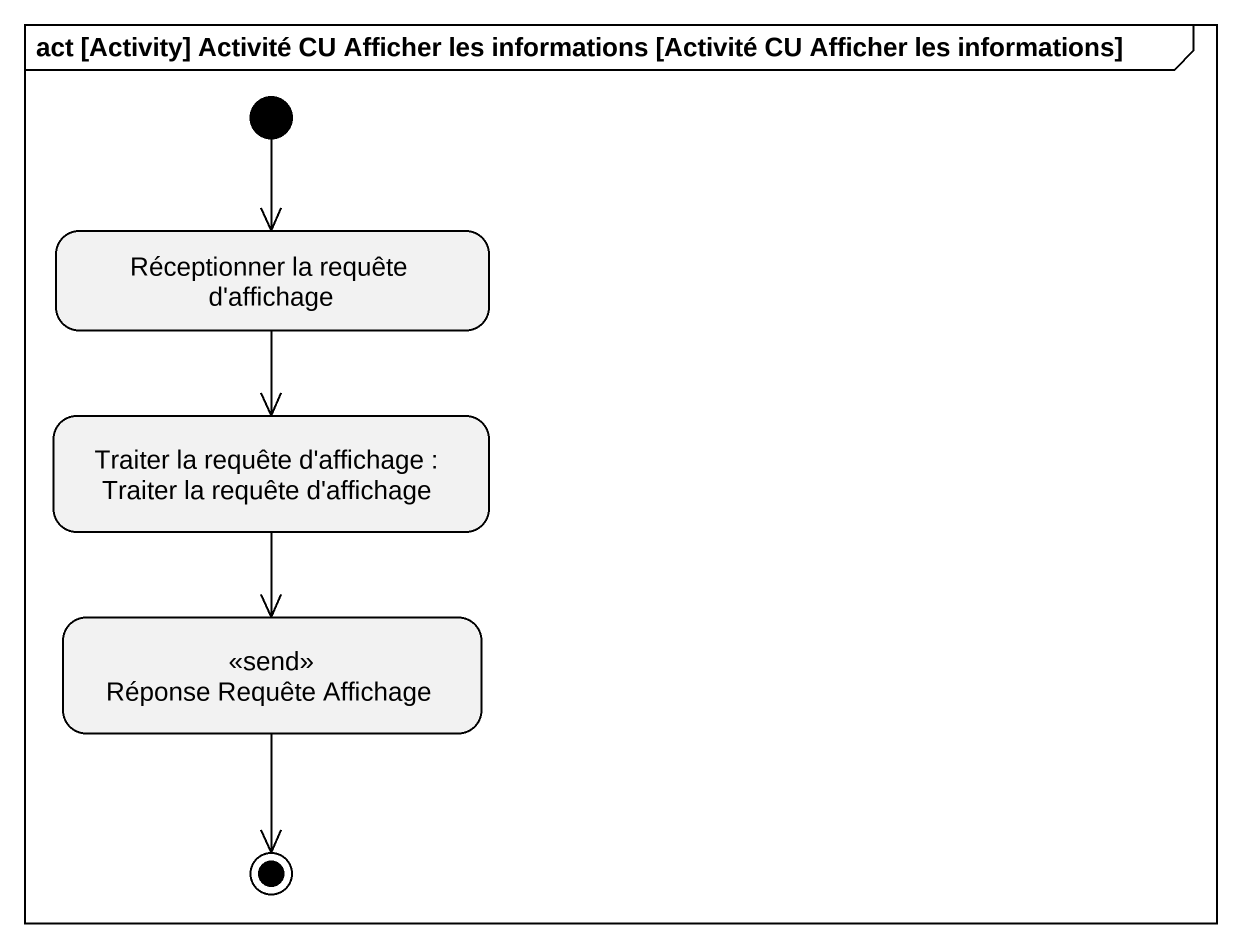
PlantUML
@startuml
mainframe act [Activity] Activité CU Afficher les informations [Activité CU Afficher les informations]
hide empty description
state "Réceptionner la requête d'affichage" as Réceptionner_la_requête_d
state "Traiter la requête d'affichage : Traiter la requête d'affichage" as Traiter_la_requête_d
state "Réponse Requête Affichage" as Réponse_Requête_Affichage <<send>>
[*] --> Réceptionner_la_requête_d
Réceptionner_la_requête_d --> Traiter_la_requête_d
Traiter_la_requête_d --> Réponse_Requête_Affichage
Réponse_Requête_Affichage --> [*]
@enduml
